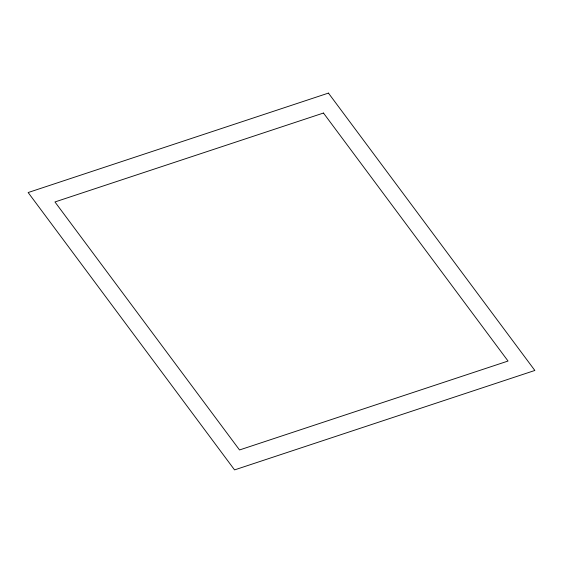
<?xml version="1.0" encoding="UTF-8"?>
<svg xmlns="http://www.w3.org/2000/svg" width="563" height="563" viewBox="0 0 563 563"><rect width="100%" height="100%" fill="white"/><g stroke="black" fill="none" stroke-linecap="round" stroke-linejoin="round"><path stroke-width="0.84" d="M328.44 93.099L28.15 192.539L234.56 469.901L534.85 370.461L328.44 93.099M323.472 113.036L54.956 201.955L239.528 449.964L508.044 361.045L323.472 113.036"/></g></svg>
